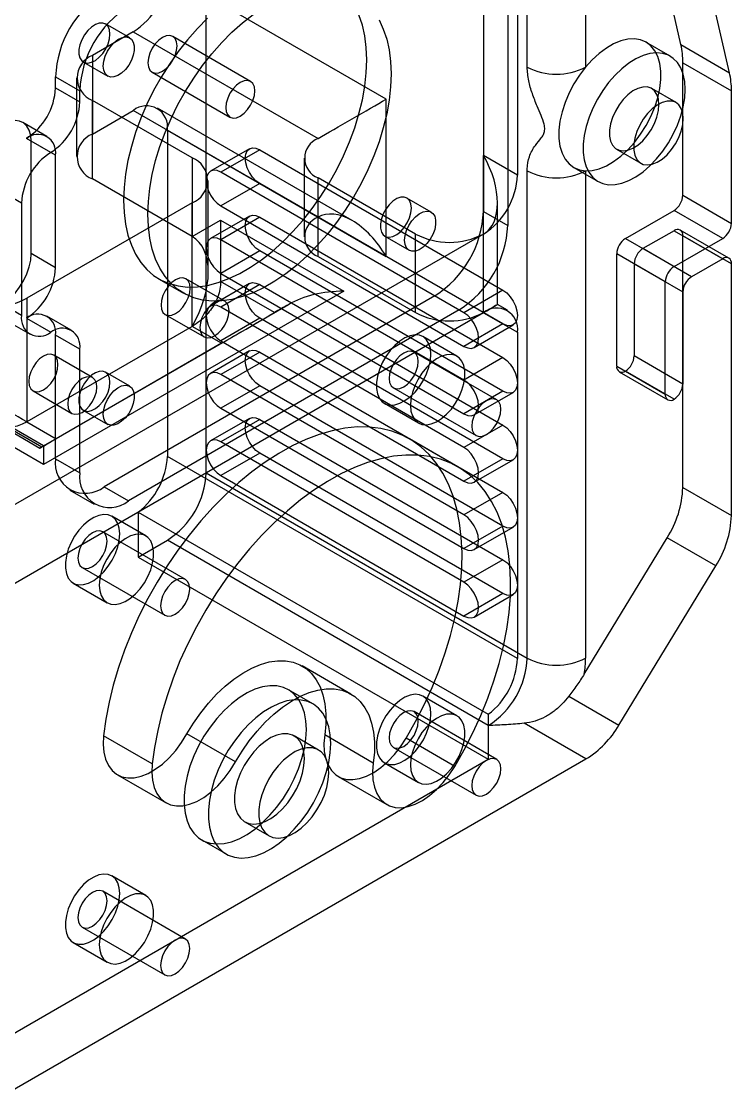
# Model space of a CAD drawing. Header units: millimetres. Extents: x -67 to 338, y -112 to 327.
# Drawn here: x 286.6 to 338.2, y -111.1 to -33 of the extents above; entities that cross this region are included whole.
import ezdxf

# ---------------------------------------------------------------- set-up
doc = ezdxf.new("R2010")
doc.units = ezdxf.units.MM

msp = doc.modelspace()

# ---------------------------------------------------------------- linework, layer by layer
at = {"color": 7, "linetype": 'Continuous', "lineweight": 25}
for p, q in [((323.332, -36.271), (323.332, 2.828)), ((338.042, -36.687), (329.627, 0.043)), ((322.625, -2.888), (322.625, -44.123)), ((334.507, -34.645), (327.575, -4.39)), ((327.575, -4.39), (327.575, -36.271)), ((320.15, -19.014), (320.15, -46.776)), ((321.918, -20.034), (321.918, -47.797)), ((299.997, -65.764), (299.997, -21.671)), ((313.079, -38.612), (297.169, -29.428)), ((294.433, -34.161), (292.666, -33.14)), ((294.694, -33.714), (291.724, -35.429)), ((294.694, -33.714), (308.129, -41.47)), ((303.222, -37.314), (297.565, -34.048)), ((333.735, -35.494), (331.967, -34.473)), ((334.507, -34.645), (338.042, -36.687)), ((291.066, -35.911), (292.834, -36.932)), ((291.724, -35.429), (291.724, -41.144)), ((296.066, -36.647), (301.722, -39.912)), ((334.646, -45.594), (334.646, -35.959)), ((334.646, -35.959), (338.181, -38)), ((289.037, -37.791), (289.037, -36.975)), ((289.037, -36.975), (290.805, -37.995)), ((290.553, -37.061), (290.553, -42.777)), ((289.037, -37.791), (290.805, -38.812)), ((290.805, -38.812), (290.805, -37.995)), ((334.153, -38.853), (332.385, -37.832)), ((338.181, -47.635), (338.181, -38)), ((298.972, -42.878), (291.724, -38.694)), ((291.724, -44.41), (291.724, -38.694)), ((313.079, -50.044), (313.079, -38.612)), ((291.724, -41.144), (294.694, -39.43)), ((308.129, -47.186), (294.694, -39.43)), ((310.604, -47.431), (296.444, -39.257)), ((288.416, -41.317), (286.648, -40.296)), ((297.169, -40.859), (297.169, -64.568)), ((297.169, -40.859), (313.079, -50.044)), ((288.684, -42.486), (286.916, -41.465)), ((287.27, -49.835), (287.27, -41.67)), ((289.037, -42.69), (287.27, -41.67)), ((289.037, -50.856), (289.037, -42.69)), ((298.972, -42.878), (298.972, -48.594)), ((303.137, -42.214), (300.308, -43.847)), ((303.887, -42.288), (301.058, -43.921)), ((303.887, -42.288), (321.564, -52.493)), ((307.104, -42.899), (307.104, -48.615)), ((320.15, -54.126), (320.15, -42.694)), ((322.625, -44.123), (320.15, -42.694)), ((329.835, -42.249), (331.603, -43.27)), ((326.718, -43.567), (328.485, -44.587)), ((286.562, -46.16), (283.027, -44.119)), ((298.972, -48.594), (291.724, -44.41)), ((300.144, -51.184), (300.144, -44.511)), ((318.736, -54.126), (301.058, -43.921)), ((315.2, -48.41), (308.129, -44.327)), ((308.129, -50.043), (308.129, -44.327)), ((323.332, -79.235), (323.332, -43.81)), ((327.575, -43.81), (327.575, -79.235)), ((303.887, -44.738), (301.058, -46.37)), ((321.564, -54.943), (303.887, -44.738)), ((316.354, -46.819), (314.586, -45.798)), ((334.646, -45.594), (338.181, -47.635)), ((286.562, -46.16), (286.562, -54.326)), ((298.972, -46.144), (286.951, -53.083)), ((298.972, -55.126), (298.972, -46.144)), ((301.058, -46.37), (318.736, -56.576)), ((320.15, -46.776), (321.918, -47.797)), ((321.175, -53.534), (321.175, -46.144)), ((330.474, -48.737), (334.009, -46.696)), ((337.545, -48.737), (334.009, -46.696)), ((298.972, -48.594), (301.043, -47.399)), ((303.137, -47.113), (300.308, -48.746)), ((301.043, -47.399), (309.992, -52.565)), ((301.043, -47.399), (301.043, -51.86)), ((303.887, -47.187), (301.058, -48.82)), ((303.887, -47.187), (321.564, -57.392)), ((320.15, -48.41), (285.502, -68.412)), ((315.2, -54.125), (315.2, -48.41)), ((334.009, -48.166), (331.747, -49.472)), ((334.009, -48.166), (337.545, -50.207)), ((337.995, -50.162), (334.459, -48.121)), ((318.736, -59.025), (301.058, -48.82)), ((312.986, -48.57), (314.754, -49.59)), ((330.474, -48.737), (334.009, -50.778)), ((334.009, -50.778), (337.545, -48.737)), ((334.646, -66.833), (334.646, -48.533)), ((338.181, -50.574), (334.646, -48.533)), ((289.037, -50.856), (287.27, -49.835)), ((303.887, -49.637), (301.058, -51.27)), ((321.564, -59.842), (303.887, -49.637)), ((329.837, -58.005), (329.837, -49.839)), ((333.373, -51.88), (329.837, -49.839)), ((335.282, -51.513), (331.747, -49.472)), ((308.129, -50.043), (315.2, -54.125)), ((331.11, -50.574), (331.11, -57.27)), ((331.11, -50.574), (334.646, -52.615)), ((337.545, -50.207), (335.282, -51.513)), ((338.181, -68.874), (338.181, -50.574)), ((301.058, -51.27), (318.736, -61.475)), ((286.562, -54.326), (283.027, -52.285)), ((296.576, -51.681), (298.344, -52.701)), ((301.348, -53.296), (298.52, -51.663)), ((303.137, -52.012), (300.308, -53.645)), ((304.957, -54.12), (301.043, -51.86)), ((303.887, -52.086), (301.058, -53.719)), ((303.887, -52.086), (321.564, -62.292)), ((333.373, -60.046), (333.373, -51.88)), ((286.951, -53.083), (286.951, -62.065)), ((309.992, -52.565), (288.174, -65.161)), ((316.614, -52.9), (292.573, -66.779)), ((316.614, -52.9), (318.382, -53.92)), ((321.564, -52.493), (318.736, -54.126)), ((334.646, -52.615), (334.646, -59.311)), ((283.648, -53.658), (287.184, -55.699)), ((288.174, -63.809), (305.992, -53.522)), ((318.736, -63.924), (301.058, -53.719)), ((321.9, -53.952), (321.175, -53.534)), ((285.502, -74.127), (320.15, -54.125)), ((286.916, -54.53), (288.684, -55.551)), ((290.184, -55.402), (288.416, -54.382)), ((318.382, -53.92), (294.341, -67.799)), ((297.02, -54.261), (299.849, -55.894)), ((303.887, -54.536), (301.058, -56.169)), ((321.564, -64.741), (303.887, -54.536)), ((320.15, -54.126), (322.625, -55.554)), ((298.972, -55.126), (286.951, -62.065)), ((301.093, -56.351), (298.972, -55.126)), ((321.564, -54.943), (318.736, -56.576)), ((319.486, -56.65), (322.314, -55.017)), ((290.805, -56.776), (289.037, -55.755)), ((289.037, -64.737), (289.037, -55.755)), ((301.058, -56.169), (318.736, -66.374)), ((318.226, -57.293), (315.752, -55.865)), ((322.625, -55.554), (322.625, -79.263)), ((301.093, -56.351), (289.073, -63.29)), ((290.805, -65.758), (290.805, -56.776)), ((303.137, -56.911), (300.308, -58.544)), ((303.887, -56.986), (301.058, -58.619)), ((303.887, -56.986), (321.564, -67.191)), ((321.112, -60.46), (315.102, -56.991)), ((291.732, -58.847), (288.903, -57.214)), ((321.564, -57.392), (318.736, -59.025)), ((334.646, -59.311), (331.11, -57.27)), ((294.433, -59.473), (292.666, -58.453)), ((329.837, -58.005), (333.373, -60.046)), ((330.024, -58.417), (333.559, -60.458)), ((334.009, -60.413), (330.474, -58.372)), ((318.736, -68.824), (301.058, -58.619)), ((288.174, -65.161), (279.224, -59.995)), ((287.403, -59.813), (290.232, -61.445)), ((303.887, -59.435), (301.058, -61.068)), ((321.564, -69.64), (303.887, -59.435)), ((313.602, -59.589), (319.612, -63.058)), ((321.564, -59.842), (318.736, -61.475)), ((319.486, -61.549), (322.314, -59.916)), ((312.952, -60.715), (315.427, -62.143)), ((288.174, -63.809), (283.224, -60.951)), ((284.123, -61.628), (288.037, -63.887)), ((291.066, -61.224), (292.834, -62.245)), ((301.058, -61.068), (318.736, -71.273)), ((284.823, -62.189), (287.901, -63.966)), ((286.951, -62.065), (289.073, -63.29)), ((303.137, -61.811), (300.308, -63.444)), ((303.887, -61.885), (301.058, -63.518)), ((303.887, -61.885), (321.564, -72.09)), ((321.564, -62.292), (318.736, -63.924)), ((288.174, -63.809), (288.174, -65.161)), ((318.736, -73.723), (301.058, -63.518)), ((318.298, -65.333), (314.762, -63.292)), ((289.037, -64.737), (290.805, -65.758)), ((322.625, -79.263), (297.169, -64.568)), ((303.887, -64.335), (301.058, -65.967)), ((321.564, -74.54), (303.887, -64.335)), ((321.564, -64.741), (318.736, -66.374)), ((319.486, -66.448), (322.314, -64.815)), ((299.997, -65.764), (323.332, -79.235)), ((301.058, -65.967), (318.736, -76.173)), ((290.073, -67.026), (291.841, -68.047)), ((292.573, -66.779), (294.341, -67.799)), ((321.564, -67.191), (318.736, -68.824)), ((334.646, -66.833), (338.181, -68.874)), ((295.048, -68.621), (320.504, -83.317)), ((295.048, -68.621), (295.048, -71.887)), ((295.599, -70.356), (293.124, -68.927)), ((298.485, -73.523), (292.474, -70.053)), ((321.564, -69.64), (318.736, -71.273)), ((319.486, -71.348), (322.314, -69.715)), ((295.048, -71.887), (297.169, -70.663)), ((320.504, -84.134), (297.169, -70.663)), ((327.481, -80.393), (333.508, -70.489)), ((337.044, -72.53), (333.508, -70.489)), ((290.974, -72.651), (296.985, -76.121)), ((295.048, -71.887), (320.504, -86.583)), ((321.564, -72.09), (318.736, -73.723)), ((330.005, -84.097), (337.044, -72.53)), ((290.324, -73.777), (292.799, -75.206)), ((321.564, -74.54), (318.736, -76.173)), ((319.486, -76.247), (322.314, -74.614)), ((310.511, -81.842), (306.976, -79.801)), ((307.743, -82.554), (305.976, -81.533)), ((318.226, -83.423), (315.752, -81.994)), ((326.362, -81.994), (330.005, -84.097)), ((321.112, -86.59), (315.102, -83.12)), ((320.504, -83.317), (320.504, -86.583)), ((327.606, -86.564), (323.114, -83.971)), ((296.073, -86.927), (292.537, -84.886)), ((302.129, -86.778), (298.594, -84.737)), ((308.161, -85.913), (306.393, -84.892)), ((312.143, -86.856), (308.608, -84.815)), ((318.063, -87.099), (314.527, -85.058)), ((313.602, -85.718), (319.612, -89.188)), ((285.116, -111.093), (327.606, -86.564)), ((285.148, -106.993), (320.504, -86.583)), ((312.952, -86.844), (315.427, -88.273)), ((293.544, -87.711), (297.08, -89.752)), ((309.591, -87.836), (313.126, -89.877)), ((302.794, -91.128), (304.562, -92.148)), ((299.676, -92.446), (301.444, -93.466)), ((295.599, -96.485), (293.124, -95.056)), ((298.485, -99.652), (292.474, -96.182)), ((290.974, -98.78), (296.985, -102.25)), ((290.324, -99.906), (292.799, -101.335))]:
    msp.add_line(p, q, dxfattribs=at)
at = {"color": 7, "linetype": 'Continuous', "lineweight": 25, "flags": 128}
for points in [[(300.095, -32.724), (299.352, -33.475), (298.637, -34.285), (297.957, -35.148), (297.315, -36.056), (296.718, -37.004), (296.17, -37.982), (295.675, -38.984), (295.238, -40), (294.862, -41.024), (294.551, -42.046), (294.306, -43.058), (294.129, -44.053), (294.023, -45.022), (293.987, -45.957), (294.023, -46.852), (294.129, -47.698), (294.306, -48.489), (294.551, -49.218), (294.862, -49.881), (295.238, -50.47), (295.675, -50.982), (296.17, -51.413), (296.718, -51.758), (297.315, -52.016), (297.957, -52.184), (298.637, -52.261), (299.352, -52.246), (300.095, -52.139), (300.859, -51.941), (301.639, -51.654), (302.429, -51.28), (303.222, -50.822), (304.012, -50.284), (304.793, -49.67), (305.557, -48.985), (306.3, -48.235), (307.014, -47.425), (307.695, -46.562), (308.337, -45.653), (308.934, -44.706), (309.482, -43.728), (309.977, -42.726), (310.414, -41.71), (310.789, -40.686), (311.101, -39.664), (311.346, -38.652), (311.523, -37.657), (311.629, -36.688), (311.665, -35.752)], [(295.755, -46.978), (295.79, -46.042), (295.897, -45.073), (296.073, -44.079), (296.318, -43.066), (296.63, -42.044), (297.006, -41.021), (297.443, -40.004), (297.937, -39.003), (298.485, -38.024), (299.083, -37.077), (299.724, -36.168), (300.405, -35.305), (301.12, -34.495), (301.862, -33.745), (302.627, -33.06), (303.407, -32.446)], [(311.665, -35.752), (311.629, -34.858), (311.523, -34.012), (311.346, -33.221), (311.101, -32.491)], [(292.997, -33.873), (292.962, -33.568), (292.857, -33.324), (292.69, -33.155), (292.472, -33.073), (292.215, -33.081), (291.937, -33.181), (291.654, -33.365), (291.384, -33.622), (291.145, -33.935), (290.95, -34.286), (290.814, -34.652), (290.743, -35.01), (290.743, -35.337), (290.814, -35.614), (290.95, -35.822), (291.145, -35.949), (291.384, -35.986), (291.654, -35.931), (291.937, -35.789), (292.215, -35.566), (292.472, -35.279), (292.69, -34.944), (292.857, -34.583), (292.962, -34.218), (292.997, -33.873)], [(312.557, -32.85), (312.869, -33.512), (313.114, -34.241), (313.29, -35.032), (313.397, -35.878), (313.432, -36.773), (313.397, -37.708), (313.29, -38.677), (313.114, -39.672), (312.869, -40.685), (312.557, -41.707), (312.181, -42.73), (311.744, -43.747), (311.25, -44.748), (310.702, -45.727), (310.105, -46.674), (309.463, -47.583), (308.782, -48.445), (308.068, -49.255), (307.325, -50.006), (306.56, -50.691), (305.78, -51.305), (304.99, -51.843), (304.197, -52.301), (303.407, -52.675), (302.627, -52.962), (301.862, -53.159), (301.12, -53.266), (300.405, -53.281), (299.724, -53.205), (299.083, -53.037), (298.485, -52.779), (297.937, -52.433), (297.443, -52.003), (297.006, -51.491), (296.63, -50.901), (296.318, -50.239), (296.073, -49.509), (295.897, -48.718), (295.79, -47.872), (295.755, -46.978)], [(292.502, -36.199), (292.538, -35.854), (292.642, -35.489), (292.809, -35.128), (293.027, -34.793), (293.284, -34.505), (293.562, -34.283), (293.845, -34.14), (294.115, -34.086), (294.355, -34.123), (294.549, -34.25), (294.685, -34.458), (294.756, -34.734), (294.756, -35.062), (294.685, -35.42), (294.549, -35.786), (294.355, -36.137), (294.115, -36.45), (293.845, -36.707), (293.562, -36.891), (293.284, -36.991), (293.027, -36.999), (292.809, -36.917), (292.642, -36.748), (292.538, -36.504), (292.502, -36.199)], [(297.876, -34.735), (297.84, -34.439), (297.734, -34.205), (297.565, -34.048), (297.346, -33.981), (297.09, -34.006), (296.815, -34.123), (296.541, -34.323), (296.285, -34.593), (296.065, -34.914), (295.897, -35.265), (295.791, -35.622), (295.755, -35.96), (295.791, -36.256), (295.897, -36.49), (296.065, -36.646), (296.285, -36.714), (296.541, -36.689), (296.815, -36.572), (297.09, -36.372), (297.346, -36.102), (297.565, -35.781), (297.734, -35.43), (297.84, -35.073), (297.876, -34.735)], [(327.575, -43.81), (328.056, -43.784), (328.564, -43.661), (329.088, -43.444), (329.617, -43.137), (330.14, -42.747), (330.647, -42.281), (331.127, -41.748), (331.572, -41.161), (331.971, -40.53), (332.317, -39.868), (332.602, -39.19), (332.821, -38.507), (332.97, -37.836), (333.045, -37.188), (333.045, -36.577), (332.97, -36.016), (332.821, -35.516), (332.602, -35.087), (332.317, -34.738), (331.971, -34.476), (331.572, -34.305), (331.127, -34.231), (330.647, -34.254), (330.14, -34.373), (329.617, -34.587), (329.088, -34.89), (328.564, -35.278), (328.056, -35.741), (327.575, -36.271)], [(334.822, -37.898), (334.786, -37.322), (334.679, -36.799), (334.501, -36.339), (334.258, -35.952), (333.954, -35.643), (333.594, -35.421), (333.186, -35.288), (332.737, -35.248), (332.257, -35.301), (331.755, -35.447), (331.24, -35.682), (330.722, -36.001), (330.212, -36.4), (329.719, -36.869), (329.254, -37.4), (328.825, -37.982), (328.44, -38.604), (328.107, -39.255), (327.832, -39.92), (327.622, -40.588), (327.479, -41.246), (327.407, -41.879), (327.407, -42.478), (327.479, -43.028), (327.622, -43.521), (327.832, -43.945), (328.107, -44.294), (328.44, -44.56), (328.825, -44.738), (329.254, -44.825), (329.719, -44.818), (330.212, -44.719), (330.722, -44.528), (331.24, -44.25), (331.755, -43.89), (332.257, -43.455), (332.737, -42.954), (333.186, -42.396), (333.594, -41.792), (333.954, -41.155), (334.258, -40.495), (334.501, -39.826), (334.679, -39.162), (334.786, -38.515), (334.822, -37.898)], [(327.575, -36.271), (327.127, -36.86), (326.724, -37.493), (326.375, -38.157), (326.087, -38.839), (325.866, -39.524), (325.715, -40.2), (325.64, -40.851), (325.64, -41.465), (325.715, -42.028), (325.866, -42.53), (326.087, -42.96), (326.375, -43.309), (326.724, -43.571), (327.127, -43.739), (327.575, -43.81)], [(303.533, -38.001), (303.497, -37.705), (303.391, -37.47), (303.222, -37.314), (303.003, -37.246), (302.747, -37.272), (302.472, -37.388), (302.198, -37.588), (301.942, -37.859), (301.722, -38.18), (301.554, -38.531), (301.448, -38.888), (301.412, -39.225), (301.448, -39.522), (301.554, -39.756), (301.722, -39.912), (301.942, -39.98), (302.198, -39.955), (302.472, -39.838), (302.747, -39.638), (303.003, -39.368), (303.222, -39.046), (303.391, -38.695), (303.497, -38.339), (303.533, -38.001)], [(332.913, -39), (332.876, -38.602), (332.767, -38.263), (332.59, -37.997), (332.352, -37.814), (332.064, -37.723), (331.736, -37.727), (331.383, -37.825), (331.019, -38.014), (330.658, -38.286), (330.316, -38.63), (330.006, -39.031), (329.742, -39.474), (329.534, -39.94), (329.39, -40.411), (329.316, -40.866), (329.316, -41.287), (329.39, -41.657), (329.534, -41.961), (329.742, -42.187), (330.006, -42.324), (330.316, -42.368), (330.658, -42.317), (331.019, -42.173), (331.383, -41.941), (331.736, -41.632), (332.064, -41.257), (332.352, -40.833), (332.59, -40.376), (332.767, -39.905), (332.876, -39.44), (332.913, -39)], [(334.681, -40.02), (334.644, -39.622), (334.535, -39.284), (334.358, -39.017), (334.12, -38.835), (333.832, -38.744), (333.504, -38.747), (333.151, -38.845), (332.787, -39.034), (332.426, -39.306), (332.084, -39.65), (331.774, -40.052), (331.51, -40.495), (331.301, -40.961), (331.157, -41.431), (331.084, -41.886), (331.084, -42.307), (331.157, -42.678), (331.301, -42.982), (331.51, -43.207), (331.774, -43.345), (332.084, -43.389), (332.426, -43.338), (332.787, -43.193), (333.151, -42.962), (333.504, -42.652), (333.832, -42.278), (334.12, -41.853), (334.358, -41.396), (334.535, -40.926), (334.644, -40.461), (334.681, -40.02)], [(287.27, -41.67), (287.233, -41.241), (287.126, -40.868), (286.952, -40.564), (286.716, -40.339), (286.427, -40.202), (286.094, -40.156), (285.729, -40.203), (285.344, -40.342), (284.952, -40.568), (284.568, -40.874), (284.203, -41.248), (283.87, -41.678), (283.581, -42.149), (283.345, -42.646), (283.17, -43.152), (283.063, -43.648), (283.027, -44.119)], [(303.887, -44.738), (303.612, -44.537), (303.356, -44.267), (303.137, -43.946), (302.968, -43.595), (302.862, -43.238), (302.826, -42.9), (302.862, -42.604), (302.968, -42.37), (303.137, -42.214), (303.356, -42.146), (303.612, -42.171), (303.887, -42.288)], [(301.058, -43.921), (300.784, -43.804), (300.528, -43.779), (300.308, -43.847), (300.14, -44.003), (300.034, -44.237), (299.997, -44.533), (300.034, -44.871), (300.14, -45.228), (300.308, -45.579), (300.528, -45.9), (300.784, -46.17), (301.058, -46.37)], [(314.917, -46.531), (314.882, -46.227), (314.777, -45.982), (314.611, -45.814), (314.392, -45.731), (314.136, -45.74), (313.857, -45.839), (313.574, -46.023), (313.304, -46.28), (313.065, -46.594), (312.871, -46.945), (312.734, -47.31), (312.664, -47.668), (312.664, -47.996), (312.734, -48.272), (312.871, -48.48), (313.065, -48.607), (313.304, -48.644), (313.574, -48.59), (313.857, -48.447), (314.136, -48.225), (314.392, -47.937), (314.611, -47.602), (314.777, -47.241), (314.882, -46.876), (314.917, -46.531)], [(314.422, -48.858), (314.458, -48.512), (314.562, -48.148), (314.729, -47.786), (314.948, -47.451), (315.204, -47.164), (315.483, -46.942), (315.766, -46.799), (316.035, -46.744), (316.275, -46.782), (316.469, -46.908), (316.606, -47.116), (316.676, -47.393), (316.676, -47.72), (316.606, -48.078), (316.469, -48.444), (316.275, -48.795), (316.035, -49.109), (315.766, -49.366), (315.483, -49.55), (315.204, -49.649), (314.948, -49.658), (314.729, -49.575), (314.562, -49.406), (314.458, -49.162), (314.422, -48.858)], [(303.887, -49.637), (303.612, -49.437), (303.356, -49.167), (303.137, -48.845), (302.968, -48.494), (302.862, -48.138), (302.826, -47.8), (302.862, -47.504), (302.968, -47.269), (303.137, -47.113), (303.356, -47.045), (303.612, -47.07), (303.887, -47.187)], [(301.058, -48.82), (300.784, -48.703), (300.528, -48.678), (300.308, -48.746), (300.14, -48.902), (300.034, -49.136), (299.997, -49.433), (300.034, -49.77), (300.14, -50.127), (300.308, -50.478), (300.528, -50.799), (300.784, -51.069), (301.058, -51.27)], [(283.027, -52.285), (283.063, -52.714), (283.17, -53.087), (283.345, -53.391), (283.581, -53.615), (283.87, -53.753), (284.203, -53.799), (284.568, -53.751), (284.952, -53.612), (285.344, -53.386), (285.729, -53.081), (286.094, -52.707), (286.427, -52.277), (286.716, -51.805), (286.952, -51.308), (287.126, -50.803), (287.233, -50.306), (287.27, -49.835)], [(298.831, -52.35), (298.795, -52.054), (298.689, -51.819), (298.52, -51.663), (298.3, -51.595), (298.045, -51.62), (297.77, -51.737), (297.496, -51.937), (297.24, -52.207), (297.02, -52.529), (296.851, -52.88), (296.746, -53.236), (296.709, -53.574), (296.746, -53.87), (296.851, -54.105), (297.02, -54.261), (297.24, -54.329), (297.496, -54.304), (297.77, -54.187), (298.045, -53.987), (298.3, -53.717), (298.52, -53.395), (298.689, -53.044), (298.795, -52.688), (298.831, -52.35)], [(303.887, -54.536), (303.612, -54.336), (303.356, -54.066), (303.137, -53.744), (302.968, -53.393), (302.862, -53.037), (302.826, -52.699), (302.862, -52.403), (302.968, -52.169), (303.137, -52.012), (303.356, -51.944), (303.612, -51.97), (303.887, -52.086)], [(321.564, -52.493), (321.839, -52.693), (322.095, -52.963), (322.314, -53.285), (322.483, -53.636), (322.589, -53.992), (322.625, -54.33), (322.589, -54.626), (322.483, -54.861), (322.314, -55.017), (322.095, -55.085), (321.839, -55.059), (321.564, -54.943)], [(301.659, -53.983), (301.623, -53.686), (301.517, -53.452), (301.348, -53.296), (301.129, -53.228), (300.873, -53.253), (300.598, -53.37), (300.324, -53.57), (300.068, -53.84), (299.848, -54.162), (299.68, -54.513), (299.574, -54.869), (299.538, -55.207), (299.574, -55.503), (299.68, -55.737), (299.848, -55.894), (300.068, -55.962), (300.324, -55.936), (300.598, -55.82), (300.873, -55.619), (301.129, -55.349), (301.348, -55.028), (301.517, -54.677), (301.623, -54.32), (301.659, -53.983)], [(301.058, -53.719), (300.784, -53.603), (300.528, -53.577), (300.308, -53.645), (300.14, -53.801), (300.034, -54.036), (299.997, -54.332), (300.034, -54.67), (300.14, -55.026), (300.308, -55.377), (300.528, -55.699), (300.784, -55.969), (301.058, -56.169)], [(318.736, -56.576), (319.01, -56.692), (319.266, -56.718), (319.486, -56.65), (319.654, -56.493), (319.76, -56.259), (319.796, -55.963), (319.76, -55.625), (319.654, -55.269), (319.486, -54.918), (319.266, -54.596), (319.01, -54.326), (318.736, -54.126)], [(316.332, -57.147), (316.296, -56.735), (316.19, -56.379), (316.017, -56.092), (315.785, -55.885), (315.5, -55.764), (315.174, -55.735), (314.818, -55.798), (314.446, -55.951), (314.07, -56.189), (313.704, -56.503), (313.362, -56.881), (313.055, -57.31), (312.795, -57.775), (312.592, -58.258), (312.452, -58.742), (312.381, -59.21), (312.381, -59.645), (312.452, -60.03), (312.592, -60.353), (312.795, -60.601), (313.055, -60.766), (313.362, -60.841), (313.704, -60.824), (314.07, -60.715), (314.446, -60.519), (314.818, -60.242), (315.174, -59.894), (315.5, -59.489), (315.785, -59.04), (316.017, -58.564), (316.19, -58.078), (316.296, -57.6), (316.332, -57.147)], [(303.887, -59.435), (303.612, -59.235), (303.356, -58.965), (303.137, -58.644), (302.968, -58.293), (302.862, -57.936), (302.826, -57.598), (302.862, -57.302), (302.968, -57.068), (303.137, -56.911), (303.356, -56.844), (303.612, -56.869), (303.887, -56.986)], [(315.412, -57.677), (315.376, -57.381), (315.27, -57.147), (315.102, -56.991), (314.882, -56.923), (314.626, -56.948), (314.352, -57.065), (314.077, -57.265), (313.821, -57.535), (313.602, -57.856), (313.433, -58.207), (313.327, -58.564), (313.291, -58.902), (313.327, -59.198), (313.433, -59.432), (313.602, -59.589), (313.821, -59.656), (314.077, -59.631), (314.352, -59.514), (314.626, -59.314), (314.882, -59.044), (315.102, -58.723), (315.27, -58.372), (315.376, -58.015), (315.412, -57.677)], [(289.214, -57.901), (289.178, -57.605), (289.072, -57.371), (288.903, -57.215), (288.684, -57.147), (288.428, -57.172), (288.153, -57.289), (287.879, -57.489), (287.623, -57.759), (287.403, -58.08), (287.235, -58.431), (287.129, -58.788), (287.093, -59.126), (287.129, -59.422), (287.235, -59.656), (287.403, -59.813), (287.623, -59.88), (287.879, -59.855), (288.153, -59.738), (288.428, -59.538), (288.684, -59.268), (288.903, -58.947), (289.072, -58.596), (289.178, -58.239), (289.214, -57.901)], [(314.847, -60.861), (314.882, -61.273), (314.988, -61.629), (315.161, -61.916), (315.394, -62.123), (315.678, -62.244), (316.004, -62.273), (316.36, -62.21), (316.732, -62.056), (317.108, -61.819), (317.474, -61.505), (317.817, -61.127), (318.123, -60.698), (318.383, -60.233), (318.586, -59.75), (318.726, -59.266), (318.797, -58.798), (318.797, -58.363), (318.726, -57.977), (318.586, -57.655), (318.383, -57.407), (318.123, -57.242), (317.817, -57.167), (317.474, -57.184), (317.108, -57.293), (316.732, -57.489), (316.36, -57.766), (316.004, -58.113), (315.678, -58.519), (315.394, -58.968), (315.161, -59.444), (314.988, -59.93), (314.882, -60.408), (314.847, -60.861)], [(321.564, -57.392), (321.839, -57.593), (322.095, -57.863), (322.314, -58.184), (322.483, -58.535), (322.589, -58.892), (322.625, -59.229), (322.589, -59.526), (322.483, -59.76), (322.314, -59.916), (322.095, -59.984), (321.839, -59.959), (321.564, -59.842)], [(292.997, -59.185), (292.962, -58.881), (292.857, -58.637), (292.69, -58.468), (292.472, -58.385), (292.215, -58.394), (291.937, -58.494), (291.654, -58.677), (291.384, -58.934), (291.145, -59.248), (290.95, -59.599), (290.814, -59.965), (290.743, -60.323), (290.743, -60.65), (290.814, -60.927), (290.95, -61.135), (291.145, -61.261), (291.384, -61.299), (291.654, -61.244), (291.937, -61.101), (292.215, -60.879), (292.472, -60.592), (292.69, -60.257), (292.857, -59.895), (292.962, -59.531), (292.997, -59.185)], [(301.058, -58.619), (300.784, -58.502), (300.528, -58.476), (300.308, -58.544), (300.14, -58.701), (300.034, -58.935), (299.997, -59.231), (300.034, -59.569), (300.14, -59.925), (300.308, -60.276), (300.528, -60.598), (300.784, -60.868), (301.058, -61.068)], [(292.042, -59.534), (292.006, -59.238), (291.9, -59.004), (291.732, -58.847), (291.512, -58.78), (291.256, -58.805), (290.982, -58.922), (290.707, -59.122), (290.451, -59.392), (290.232, -59.713), (290.063, -60.064), (289.957, -60.421), (289.921, -60.759), (289.957, -61.055), (290.063, -61.289), (290.232, -61.445), (290.451, -61.513), (290.707, -61.488), (290.982, -61.371), (291.256, -61.171), (291.512, -60.901), (291.732, -60.579), (291.9, -60.229), (292.006, -59.872), (292.042, -59.534)], [(318.736, -61.475), (319.01, -61.592), (319.266, -61.617), (319.486, -61.549), (319.654, -61.393), (319.76, -61.158), (319.796, -60.862), (319.76, -60.524), (319.654, -60.168), (319.486, -59.817), (319.266, -59.495), (319.01, -59.225), (318.736, -59.025)], [(292.502, -61.512), (292.538, -61.167), (292.642, -60.802), (292.809, -60.441), (293.027, -60.106), (293.284, -59.818), (293.562, -59.596), (293.845, -59.453), (294.115, -59.399), (294.355, -59.436), (294.549, -59.563), (294.685, -59.771), (294.756, -60.047), (294.756, -60.375), (294.685, -60.733), (294.549, -61.098), (294.355, -61.449), (294.115, -61.763), (293.845, -62.02), (293.562, -62.204), (293.284, -62.303), (293.027, -62.312), (292.809, -62.229), (292.642, -62.061), (292.538, -61.816), (292.502, -61.512)], [(321.423, -61.147), (321.387, -60.851), (321.281, -60.617), (321.112, -60.46), (320.892, -60.392), (320.637, -60.418), (320.362, -60.535), (320.088, -60.735), (319.832, -61.005), (319.612, -61.326), (319.444, -61.677), (319.338, -62.034), (319.301, -62.372), (319.338, -62.668), (319.444, -62.902), (319.612, -63.058), (319.832, -63.126), (320.088, -63.101), (320.362, -62.984), (320.637, -62.784), (320.892, -62.514), (321.112, -62.192), (321.281, -61.841), (321.387, -61.485), (321.423, -61.147)], [(314.527, -85.058), (315.212, -83.851), (315.842, -82.62), (316.415, -81.37), (316.926, -80.108), (317.373, -78.842), (317.753, -77.578), (318.064, -76.324), (318.305, -75.087), (318.474, -73.874), (318.57, -72.691), (318.593, -71.546), (318.542, -70.444), (318.418, -69.392), (318.221, -68.396), (317.953, -67.462), (317.615, -66.593), (317.209, -65.797), (316.737, -65.076), (316.202, -64.436), (315.607, -63.879), (314.956, -63.409), (314.251, -63.028), (313.497, -62.739), (312.698, -62.543), (311.859, -62.441), (310.984, -62.434), (310.078, -62.523), (309.147, -62.705), (308.195, -62.981), (307.228, -63.349), (306.251, -63.806), (305.271, -64.351), (304.291, -64.979), (303.319, -65.689), (302.359, -66.475), (301.417, -67.333), (300.497, -68.258), (299.606, -69.246), (298.748, -70.29), (297.928, -71.385), (297.151, -72.525), (296.421, -73.702), (295.742, -74.911), (295.117, -76.145), (294.552, -77.397), (294.047, -78.66), (293.608, -79.926), (293.235, -81.189), (292.931, -82.441), (292.698, -83.676), (292.537, -84.886)], [(303.887, -64.335), (303.612, -64.134), (303.356, -63.864), (303.137, -63.543), (302.968, -63.192), (302.862, -62.835), (302.826, -62.497), (302.862, -62.201), (302.968, -61.967), (303.137, -61.811), (303.356, -61.743), (303.612, -61.768), (303.887, -61.885)], [(321.564, -62.292), (321.839, -62.492), (322.095, -62.762), (322.314, -63.083), (322.483, -63.434), (322.589, -63.791), (322.625, -64.129), (322.589, -64.425), (322.483, -64.659), (322.314, -64.815), (322.095, -64.883), (321.839, -64.858), (321.564, -64.741)], [(301.058, -63.518), (300.784, -63.401), (300.528, -63.376), (300.308, -63.444), (300.14, -63.6), (300.034, -63.834), (299.997, -64.13), (300.034, -64.468), (300.14, -64.825), (300.308, -65.176), (300.528, -65.497), (300.784, -65.767), (301.058, -65.967)], [(318.736, -66.374), (319.01, -66.491), (319.266, -66.516), (319.486, -66.448), (319.654, -66.292), (319.76, -66.058), (319.796, -65.762), (319.76, -65.424), (319.654, -65.067), (319.486, -64.716), (319.266, -64.395), (319.01, -64.125), (318.736, -63.924)], [(318.063, -87.099), (318.747, -85.893), (319.378, -84.661), (319.95, -83.411), (320.461, -82.149), (320.908, -80.883), (321.289, -79.619), (321.6, -78.365), (321.841, -77.128), (322.01, -75.915), (322.106, -74.732), (322.129, -73.587), (322.078, -72.485), (321.954, -71.433), (321.757, -70.437), (321.489, -69.503), (321.151, -68.634), (320.745, -67.838), (320.273, -67.117), (319.738, -66.477), (319.143, -65.92), (318.491, -65.45), (317.786, -65.069), (317.032, -64.78), (316.233, -64.584), (315.394, -64.482), (314.519, -64.475), (313.613, -64.564), (312.682, -64.746), (311.73, -65.022), (310.763, -65.39), (309.787, -65.847), (308.806, -66.392), (307.827, -67.02), (306.855, -67.73), (305.894, -68.516), (304.952, -69.374), (304.033, -70.299), (303.142, -71.287), (302.284, -72.331), (301.464, -73.426), (300.686, -74.566), (299.956, -75.743), (299.277, -76.953), (298.653, -78.187), (298.087, -79.438), (297.583, -80.701), (297.143, -81.967), (296.771, -83.23), (296.467, -84.482), (296.234, -85.717), (296.073, -86.927)], [(321.564, -67.191), (321.839, -67.391), (322.095, -67.661), (322.314, -67.983), (322.483, -68.333), (322.589, -68.69), (322.625, -69.028), (322.589, -69.324), (322.483, -69.558), (322.314, -69.715), (322.095, -69.783), (321.839, -69.757), (321.564, -69.64)], [(293.704, -70.209), (293.668, -69.797), (293.562, -69.441), (293.39, -69.155), (293.157, -68.947), (292.873, -68.827), (292.547, -68.798), (292.191, -68.861), (291.818, -69.014), (291.443, -69.252), (291.077, -69.565), (290.734, -69.944), (290.428, -70.373), (290.168, -70.837), (289.964, -71.32), (289.825, -71.805), (289.753, -72.273), (289.753, -72.707), (289.825, -73.093), (289.964, -73.416), (290.168, -73.664), (290.428, -73.828), (290.734, -73.904), (291.077, -73.887), (291.443, -73.778), (291.818, -73.581), (292.191, -73.305), (292.547, -72.957), (292.873, -72.552), (293.157, -72.103), (293.39, -71.627), (293.562, -71.141), (293.668, -70.662), (293.704, -70.209)], [(318.736, -71.273), (319.01, -71.39), (319.266, -71.415), (319.486, -71.347), (319.654, -71.191), (319.76, -70.957), (319.796, -70.661), (319.76, -70.323), (319.654, -69.966), (319.486, -69.615), (319.266, -69.294), (319.01, -69.024), (318.736, -68.824)], [(292.785, -70.74), (292.749, -70.444), (292.643, -70.209), (292.474, -70.053), (292.255, -69.985), (291.999, -70.011), (291.724, -70.127), (291.45, -70.328), (291.194, -70.598), (290.974, -70.919), (290.806, -71.27), (290.7, -71.627), (290.664, -71.964), (290.7, -72.261), (290.806, -72.495), (290.974, -72.651), (291.194, -72.719), (291.45, -72.694), (291.724, -72.577), (291.999, -72.377), (292.255, -72.107), (292.474, -71.785), (292.643, -71.434), (292.749, -71.078), (292.785, -70.74)], [(292.219, -73.924), (292.255, -74.336), (292.361, -74.692), (292.534, -74.978), (292.766, -75.186), (293.051, -75.306), (293.377, -75.335), (293.732, -75.272), (294.105, -75.119), (294.481, -74.881), (294.847, -74.568), (295.189, -74.189), (295.496, -73.76), (295.755, -73.296), (295.959, -72.813), (296.099, -72.328), (296.17, -71.86), (296.17, -71.426), (296.099, -71.04), (295.959, -70.717), (295.755, -70.469), (295.496, -70.304), (295.189, -70.229), (294.847, -70.246), (294.481, -70.355), (294.105, -70.551), (293.732, -70.828), (293.377, -71.176), (293.051, -71.581), (292.766, -72.03), (292.534, -72.506), (292.361, -72.992), (292.255, -73.47), (292.219, -73.924)], [(321.564, -72.09), (321.839, -72.29), (322.095, -72.56), (322.314, -72.882), (322.483, -73.233), (322.589, -73.589), (322.625, -73.927), (322.589, -74.223), (322.483, -74.458), (322.314, -74.614), (322.095, -74.682), (321.839, -74.656), (321.564, -74.54)], [(298.795, -74.21), (298.759, -73.913), (298.653, -73.679), (298.485, -73.523), (298.265, -73.455), (298.009, -73.48), (297.735, -73.597), (297.46, -73.797), (297.204, -74.067), (296.985, -74.389), (296.816, -74.74), (296.71, -75.096), (296.674, -75.434), (296.71, -75.73), (296.816, -75.965), (296.985, -76.121), (297.204, -76.189), (297.46, -76.163), (297.735, -76.047), (298.009, -75.846), (298.265, -75.576), (298.485, -75.255), (298.653, -74.904), (298.759, -74.547), (298.795, -74.21)], [(318.736, -76.173), (319.01, -76.289), (319.266, -76.315), (319.486, -76.247), (319.654, -76.09), (319.76, -75.856), (319.796, -75.56), (319.76, -75.222), (319.654, -74.866), (319.486, -74.515), (319.266, -74.193), (319.01, -73.923), (318.736, -73.723)], [(298.594, -84.737), (299.069, -83.951), (299.591, -83.202), (300.152, -82.499), (300.747, -81.852), (301.366, -81.268), (302.004, -80.753), (302.652, -80.316), (303.301, -79.96), (303.945, -79.69), (304.576, -79.51), (305.184, -79.422), (305.764, -79.426), (306.308, -79.524), (306.809, -79.713), (307.261, -79.991), (307.659, -80.355), (307.998, -80.8), (308.273, -81.321), (308.481, -81.912), (308.62, -82.565), (308.688, -83.273), (308.684, -84.026), (308.608, -84.815)], [(307.281, -84.418), (307.244, -83.781), (307.135, -83.197), (306.955, -82.675), (306.707, -82.224), (306.396, -81.852), (306.026, -81.563), (305.603, -81.364), (305.135, -81.257), (304.629, -81.245), (304.093, -81.326), (303.537, -81.501), (302.969, -81.765), (302.398, -82.116), (301.835, -82.546), (301.287, -83.05), (300.765, -83.618), (300.277, -84.242), (299.831, -84.91), (299.434, -85.613), (299.092, -86.338), (298.812, -87.074), (298.598, -87.809), (298.453, -88.53), (298.38, -89.226), (298.38, -89.885), (298.453, -90.497), (298.598, -91.051), (298.812, -91.538), (299.092, -91.951), (299.434, -92.282), (299.831, -92.527), (300.277, -92.68), (300.765, -92.74), (301.287, -92.705), (301.835, -92.577), (302.398, -92.357), (302.969, -92.049), (303.537, -91.657), (304.093, -91.189), (304.629, -90.652), (305.135, -90.055), (305.603, -89.408), (306.026, -88.721), (306.396, -88.005), (306.707, -87.273), (306.955, -86.536), (307.135, -85.807), (307.244, -85.097), (307.281, -84.418)], [(302.129, -86.778), (302.605, -85.992), (303.127, -85.243), (303.688, -84.54), (304.282, -83.893), (304.902, -83.309), (305.539, -82.794), (306.187, -82.357), (306.837, -82.001), (307.481, -81.731), (308.111, -81.551), (308.72, -81.463), (309.3, -81.467), (309.844, -81.565), (310.345, -81.754), (310.797, -82.032), (311.195, -82.396), (311.533, -82.841), (311.808, -83.362), (312.017, -83.953), (312.155, -84.606), (312.223, -85.314), (312.219, -86.067), (312.143, -86.856)], [(316.332, -83.276), (316.296, -82.864), (316.19, -82.508), (316.017, -82.221), (315.785, -82.014), (315.5, -81.894), (315.174, -81.864), (314.818, -81.928), (314.446, -82.081), (314.07, -82.319), (313.704, -82.632), (313.362, -83.01), (313.055, -83.439), (312.795, -83.904), (312.592, -84.387), (312.452, -84.871), (312.381, -85.339), (312.381, -85.774), (312.452, -86.16), (312.592, -86.482), (312.795, -86.731), (313.055, -86.895), (313.362, -86.97), (313.704, -86.953), (314.07, -86.845), (314.446, -86.648), (314.818, -86.371), (315.174, -86.024), (315.5, -85.618), (315.785, -85.169), (316.017, -84.693), (316.19, -84.208), (316.296, -83.729), (316.332, -83.276)], [(309.048, -85.438), (309.012, -84.802), (308.903, -84.218), (308.723, -83.696), (308.475, -83.245), (308.164, -82.872), (307.794, -82.584), (307.371, -82.385), (306.903, -82.278), (306.397, -82.265), (305.861, -82.347), (305.305, -82.521), (304.736, -82.786), (304.166, -83.136), (303.602, -83.567), (303.055, -84.07), (302.533, -84.639), (302.045, -85.262), (301.599, -85.931), (301.202, -86.634), (300.86, -87.359), (300.58, -88.095), (300.366, -88.83), (300.221, -89.551), (300.148, -90.247), (300.148, -90.906), (300.221, -91.518), (300.366, -92.072), (300.58, -92.559), (300.86, -92.972), (301.202, -93.303), (301.599, -93.547), (302.045, -93.7), (302.533, -93.76), (303.055, -93.726), (303.602, -93.597), (304.166, -93.377), (304.736, -93.069), (305.305, -92.678), (305.861, -92.21), (306.397, -91.673), (306.903, -91.076), (307.371, -90.428), (307.794, -89.741), (308.164, -89.026), (308.475, -88.294), (308.723, -87.557), (308.903, -86.827), (309.012, -86.117), (309.048, -85.438)], [(315.412, -83.807), (315.376, -83.51), (315.27, -83.276), (315.102, -83.12), (314.882, -83.052), (314.626, -83.077), (314.352, -83.194), (314.077, -83.394), (313.821, -83.664), (313.602, -83.986), (313.433, -84.337), (313.327, -84.693), (313.291, -85.031), (313.327, -85.327), (313.433, -85.562), (313.602, -85.718), (313.821, -85.786), (314.077, -85.76), (314.352, -85.644), (314.626, -85.443), (314.882, -85.173), (315.102, -84.852), (315.27, -84.501), (315.376, -84.144), (315.412, -83.807)], [(314.847, -86.991), (314.882, -87.403), (314.988, -87.758), (315.161, -88.045), (315.394, -88.253), (315.678, -88.373), (316.004, -88.402), (316.36, -88.339), (316.732, -88.186), (317.108, -87.948), (317.474, -87.634), (317.817, -87.256), (318.123, -86.827), (318.383, -86.362), (318.586, -85.879), (318.726, -85.395), (318.797, -84.927), (318.797, -84.492), (318.726, -84.107), (318.586, -83.784), (318.383, -83.536), (318.123, -83.371), (317.817, -83.296), (317.474, -83.313), (317.108, -83.422), (316.732, -83.618), (316.36, -83.895), (316.004, -84.243), (315.678, -84.648), (315.394, -85.097), (315.161, -85.573), (314.988, -86.059), (314.882, -86.537), (314.847, -86.991)], [(292.537, -84.886), (292.509, -85.502), (292.558, -86.072), (292.682, -86.584), (292.879, -87.026), (293.144, -87.39), (293.472, -87.667), (293.856, -87.85), (294.287, -87.937), (294.757, -87.926), (295.254, -87.816), (295.768, -87.61), (296.288, -87.312), (296.803, -86.93), (297.302, -86.47), (297.773, -85.944), (298.207, -85.362), (298.594, -84.737)], [(307.139, -86.54), (307.103, -86.065), (306.994, -85.645), (306.816, -85.293), (306.574, -85.02), (306.275, -84.832), (305.928, -84.736), (305.543, -84.734), (305.13, -84.827), (304.702, -85.011), (304.27, -85.281), (303.848, -85.63), (303.448, -86.047), (303.08, -86.52), (302.756, -87.037), (302.485, -87.581), (302.274, -88.138), (302.13, -88.691), (302.057, -89.225), (302.057, -89.723), (302.13, -90.173), (302.274, -90.56), (302.485, -90.874), (302.756, -91.105), (303.08, -91.247), (303.448, -91.296), (303.848, -91.251), (304.27, -91.112), (304.702, -90.884), (305.13, -90.574), (305.543, -90.19), (305.928, -89.743), (306.275, -89.246), (306.574, -88.713), (306.816, -88.161), (306.994, -87.604), (307.103, -87.058), (307.139, -86.54)], [(308.608, -84.815), (308.556, -85.443), (308.581, -86.028), (308.683, -86.559), (308.858, -87.024), (309.102, -87.412), (309.412, -87.716), (309.78, -87.929), (310.197, -88.046), (310.656, -88.065), (311.145, -87.985), (311.656, -87.808), (312.175, -87.538), (312.693, -87.181), (313.198, -86.744), (313.678, -86.237), (314.125, -85.671), (314.527, -85.058)], [(308.907, -87.561), (308.87, -87.085), (308.762, -86.666), (308.584, -86.314), (308.342, -86.04), (308.043, -85.853), (307.696, -85.757), (307.311, -85.755), (306.898, -85.847), (306.469, -86.031), (306.038, -86.301), (305.616, -86.65), (305.215, -87.067), (304.848, -87.541), (304.524, -88.057), (304.252, -88.602), (304.042, -89.159), (303.898, -89.712), (303.825, -90.245), (303.825, -90.744), (303.898, -91.193), (304.042, -91.58), (304.252, -91.894), (304.524, -92.125), (304.848, -92.268), (305.215, -92.317), (305.616, -92.271), (306.038, -92.133), (306.469, -91.905), (306.898, -91.594), (307.311, -91.21), (307.696, -90.763), (308.043, -90.266), (308.342, -89.734), (308.584, -89.181), (308.762, -88.624), (308.87, -88.079), (308.907, -87.561)], [(321.423, -87.276), (321.387, -86.98), (321.281, -86.746), (321.112, -86.59), (320.892, -86.522), (320.637, -86.547), (320.362, -86.664), (320.088, -86.864), (319.832, -87.134), (319.612, -87.456), (319.444, -87.806), (319.338, -88.163), (319.301, -88.501), (319.338, -88.797), (319.444, -89.031), (319.612, -89.188), (319.832, -89.255), (320.088, -89.23), (320.362, -89.113), (320.637, -88.913), (320.892, -88.643), (321.112, -88.322), (321.281, -87.971), (321.387, -87.614), (321.423, -87.276)], [(296.073, -86.927), (296.045, -87.543), (296.094, -88.113), (296.218, -88.625), (296.414, -89.067), (296.68, -89.431), (297.008, -89.708), (297.392, -89.891), (297.823, -89.979), (298.292, -89.967), (298.789, -89.857), (299.304, -89.651), (299.824, -89.353), (300.339, -88.971), (300.837, -88.511), (301.308, -87.985), (301.742, -87.403), (302.129, -86.778)], [(312.143, -86.856), (312.092, -87.484), (312.117, -88.069), (312.218, -88.6), (312.393, -89.065), (312.638, -89.453), (312.948, -89.757), (313.315, -89.97), (313.733, -90.087), (314.191, -90.106), (314.681, -90.026), (315.191, -89.849), (315.711, -89.579), (316.228, -89.222), (316.733, -88.785), (317.214, -88.278), (317.66, -87.712), (318.063, -87.099)], [(293.704, -96.338), (293.668, -95.926), (293.562, -95.571), (293.39, -95.284), (293.157, -95.076), (292.873, -94.956), (292.547, -94.927), (292.191, -94.99), (291.818, -95.143), (291.443, -95.381), (291.077, -95.695), (290.734, -96.073), (290.428, -96.502), (290.168, -96.967), (289.964, -97.45), (289.825, -97.934), (289.753, -98.402), (289.753, -98.837), (289.825, -99.222), (289.964, -99.545), (290.168, -99.793), (290.428, -99.958), (290.734, -100.033), (291.077, -100.016), (291.443, -99.907), (291.818, -99.711), (292.191, -99.434), (292.547, -99.086), (292.873, -98.681), (293.157, -98.232), (293.39, -97.756), (293.562, -97.27), (293.668, -96.792), (293.704, -96.338)], [(292.785, -96.869), (292.749, -96.573), (292.643, -96.339), (292.474, -96.182), (292.255, -96.115), (291.999, -96.14), (291.724, -96.257), (291.45, -96.457), (291.194, -96.727), (290.974, -97.048), (290.806, -97.399), (290.7, -97.756), (290.664, -98.094), (290.7, -98.39), (290.806, -98.624), (290.974, -98.78), (291.194, -98.848), (291.45, -98.823), (291.724, -98.706), (291.999, -98.506), (292.255, -98.236), (292.474, -97.915), (292.643, -97.564), (292.749, -97.207), (292.785, -96.869)], [(292.219, -100.053), (292.255, -100.465), (292.361, -100.821), (292.534, -101.108), (292.766, -101.315), (293.051, -101.435), (293.377, -101.465), (293.732, -101.401), (294.105, -101.248), (294.481, -101.011), (294.847, -100.697), (295.189, -100.319), (295.496, -99.89), (295.755, -99.425), (295.959, -98.942), (296.099, -98.458), (296.17, -97.99), (296.17, -97.555), (296.099, -97.169), (295.959, -96.847), (295.755, -96.598), (295.496, -96.434), (295.189, -96.359), (294.847, -96.376), (294.481, -96.484), (294.105, -96.681), (293.732, -96.958), (293.377, -97.305), (293.051, -97.711), (292.766, -98.16), (292.534, -98.636), (292.361, -99.121), (292.255, -99.6), (292.219, -100.053)], [(298.795, -100.339), (298.759, -100.043), (298.653, -99.808), (298.485, -99.652), (298.265, -99.584), (298.009, -99.61), (297.735, -99.726), (297.46, -99.927), (297.204, -100.197), (296.985, -100.518), (296.816, -100.869), (296.71, -101.226), (296.674, -101.563), (296.71, -101.86), (296.816, -102.094), (296.985, -102.25), (297.204, -102.318), (297.46, -102.293), (297.735, -102.176), (298.009, -101.976), (298.265, -101.706), (298.485, -101.384), (298.653, -101.033), (298.759, -100.677), (298.795, -100.339)]]:
    msp.add_lwpolyline(points, dxfattribs=at)
at = {"color": 7, "linetype": 'Continuous', "lineweight": 25}
for centre, radius, start, end in [((291.818, -29.196), 5.356, 302.4763, 357.5237), ((296.684, -37.307), 7.654, 122.48713, 177.51287), ((298.451, -38.327), 7.654, 122.48713, 177.51287), ((328.751, -35.919), 5.894, 359.61567, 12.47843), ((292.361, -37.061), 1.753, 111.31255, 248.68745), ((325.453, -32.177), 4.611, 242.60967, 297.39033), ((332.287, -37.96), 5.894, 359.61567, 12.47843), ((284.432, -37.582), 4.61, 302.60548, 357.39452), ((286.199, -38.602), 4.61, 302.60548, 357.39452), ((295.653, -40.628), 1.534, 351.31506, 128.67419), ((287.744, -42.481), 1.31, 350.78596, 129.20329), ((292.361, -42.777), 1.753, 111.31255, 248.68745), ((308.687, -42.899), 1.534, 111.31255, 248.68745), ((291.168, -46.37), 4.61, 122.60548, 177.39452), ((298.335, -44.511), 1.753, 291.31255, 68.68745), ((317.274, -43.892), 5.356, 302.4764, 357.5236), ((325.453, -39.716), 4.611, 242.60967, 297.39033), ((333.264, -45.531), 1.383, 302.60548, 357.39452), ((312.504, -46.444), 7.654, 302.48713, 357.51287), ((308.687, -48.615), 1.534, 111.31255, 248.68745), ((336.799, -47.572), 1.383, 302.60548, 357.39452), ((317.675, -43.659), 5.356, 242.48054, 297.51946), ((314.271, -47.464), 7.654, 302.48713, 357.51287), ((334.258, -48.47), 0.393, 350.78596, 129.20329), ((331.219, -49.902), 1.383, 122.60548, 177.39452), ((332.492, -50.637), 1.383, 122.60548, 177.39452), ((334.755, -51.943), 1.383, 122.60548, 177.39452), ((337.793, -50.511), 0.393, 350.78596, 129.20329), ((284.432, -50.646), 4.61, 302.60548, 357.39452), ((336.027, -52.678), 1.383, 122.60548, 177.39452), ((284.123, -47.655), 6.121, 242.48054, 297.51946), ((321.109, -55.323), 1.534, 351.31468, 128.67457), ((287.856, -54.535), 1.31, 170.78596, 309.20329), ((287.744, -55.545), 1.31, 350.78596, 129.20329), ((317.675, -49.375), 5.356, 242.48054, 297.51946), ((289.512, -56.566), 1.31, 350.78596, 129.20329), ((329.728, -57.207), 1.383, 302.60548, 357.39452), ((330.225, -58.068), 0.393, 170.78596, 309.20329), ((333.264, -59.248), 1.383, 302.60548, 357.39452), ((333.761, -60.109), 0.393, 170.78596, 309.20329), ((291.203, -65.07), 2.191, 171.27104, 308.71821), ((291.712, -64.294), 5.464, 307.62647, 357.12109), ((292.97, -66.09), 2.191, 171.27104, 308.71821), ((293.883, -65.499), 6.121, 302.4764, 357.5236), ((327.349, -66.568), 7.302, 327.51879, 357.9229), ((330.884, -68.609), 7.302, 327.51879, 357.9229), ((317.217, -78.97), 6.121, 302.4764, 357.5236), ((317.168, -78.989), 5.464, 307.62647, 357.12109), ((325.453, -75.14), 4.611, 242.60967, 297.39033), ((320.006, -79.208), 7.569, 350.99325, 359.79844), ((323.852, -80.516), 7.119, 301.83008, 329.79547)]:
    msp.add_arc(centre, radius, start, end, dxfattribs=at)
for centre, major_axis, ratio, start_param, end_param in [((310.604, -40.041), (3.5, 2.021), 0.00007, 3.92695, 5.497747), ((317.675, -44.123), (-2.475, 4.287), 0.577335, 3.141552, 4.712348), ((310.604, -51.472), (-2.475, 4.287), 0.577335, 4.712348, 6.283145), ((296.144, -53.493), (2.829, 4.899), 0.577335, 4.71243, 6.283226), ((309.992, -55.832), (5.657, 0), 0.577382, 1.570796, 2.356194), ((305.992, -53.522), (4, 2.31), 0.00007, 1.570756, 1.832555), ((317.675, -55.554), (3.5, 2.021), 0.00007, 5.497747, 7.068543), ((303.922, -54.717), (4, 2.31), 0.00007, 3.92695, 4.974148), ((284.123, -60.433), (4, -2.31), 0.00007, 0.785439, 2.356235), ((291.901, -61.657), (4, 2.31), 0.00007, 2.879753, 3.92695), ((284.174, -66.118), (4, 2.31), 0.00007, 6.021345, 6.283145)]:
    msp.add_ellipse(centre, major_axis=major_axis, ratio=ratio, start_param=start_param, end_param=end_param, dxfattribs=at)
for points, knots in [([(323.332, -43.81), (323.332, -43.771), (323.336, -43.4), (323.435, -42.886), (323.675, -42.343), (323.97, -41.889), (324.299, -41.521), (324.548, -41.151), (324.625, -40.809), (324.558, -40.349), (324.337, -39.781), (324.021, -39.042), (323.692, -38.202), (323.4, -37.221), (323.356, -36.6), (323.332, -36.271)], [0, 0, 0, 0, 0.014357, 0.136688, 0.20941, 0.28314, 0.396581, 0.456407, 0.497428, 0.538669, 0.609554, 0.68192, 0.782532, 0.884946, 1, 1, 1, 1]), ([(301.043, -51.86), (301.033, -52.046), (301.012, -52.423), (300.803, -53.148), (300.326, -53.986), (299.63, -54.701), (299.16, -55.005), (298.972, -55.126)], [0, 0, 0, 0, 0.131115, 0.266616, 0.531205, 0.813017, 1, 1, 1, 1]), ([(286.951, -62.065), (286.796, -62.147), (286.481, -62.311), (286.021, -62.434), (285.57, -62.456), (285.142, -62.36), (284.723, -62.146), (284.387, -61.885), (284.186, -61.689), (284.123, -61.628)], [0, 0, 0, 0, 0.154676, 0.313761, 0.468461, 0.627982, 0.775924, 0.929566, 1, 1, 1, 1]), ([(327.481, -80.393), (327.305, -80.666), (326.951, -81.214), (326.559, -81.734), (326.362, -81.994)], [0, 0, 0, 0, 0.498843, 1, 1, 1, 1]), ([(326.362, -81.994), (326.204, -82.19), (325.884, -82.586), (325.303, -83.097), (324.642, -83.522), (323.909, -83.84), (323.379, -83.928), (323.114, -83.971)], [0, 0, 0, 0, 0.190548, 0.386028, 0.586728, 0.793695, 1, 1, 1, 1]), ([(323.114, -83.971), (322.684, -84.008), (321.822, -84.083), (320.947, -84.115), (320.508, -84.133), (320.504, -84.134)], [0, 0, 0, 0, 0.496632, 0.995184, 1, 1, 1, 1])]:
    msp.add_open_spline(points, degree=3, knots=knots, dxfattribs=at)

doc.saveas('drawing.dxf')
